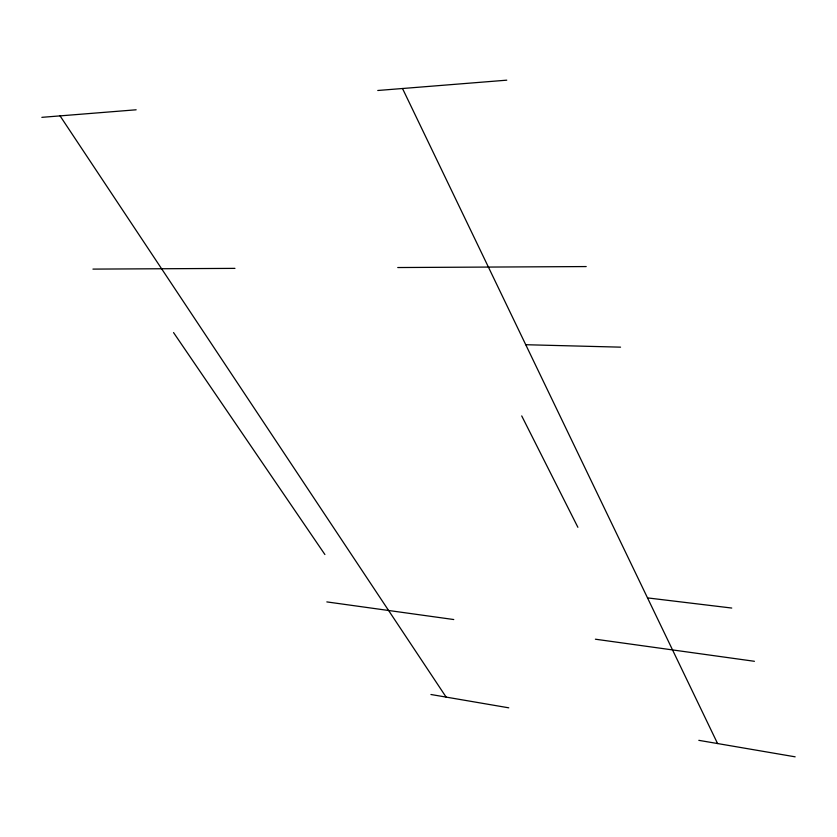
<?xml version="1.0" encoding="UTF-8"?>
<svg xmlns="http://www.w3.org/2000/svg" width="837" height="837" viewBox="0 0 837 837"><rect width="100%" height="100%" fill="white"/><g stroke="black" fill="none" stroke-linecap="round" stroke-linejoin="round"><path stroke-width="1.26" d="M41.85 117.337L136.149 109.793M377.759 90.49L506.762 80.174M92.938 269.106L234.956 268.374M397.742 267.537L586.203 266.564M525.751 344.718L620.552 347.156M647.524 597.9L731.747 608.049M326.828 601.908L453.759 619.537M595.389 639.206L754.43 661.293M430.94 694.501L508.76 707.82M698.822 740.337L795.15 756.826M173.552 332.582L324.902 554.523M60.055 115.872L446.131 697.106M521.713 415.916L577.886 527.3M402.513 88.513L717.571 743.549"/></g></svg>
